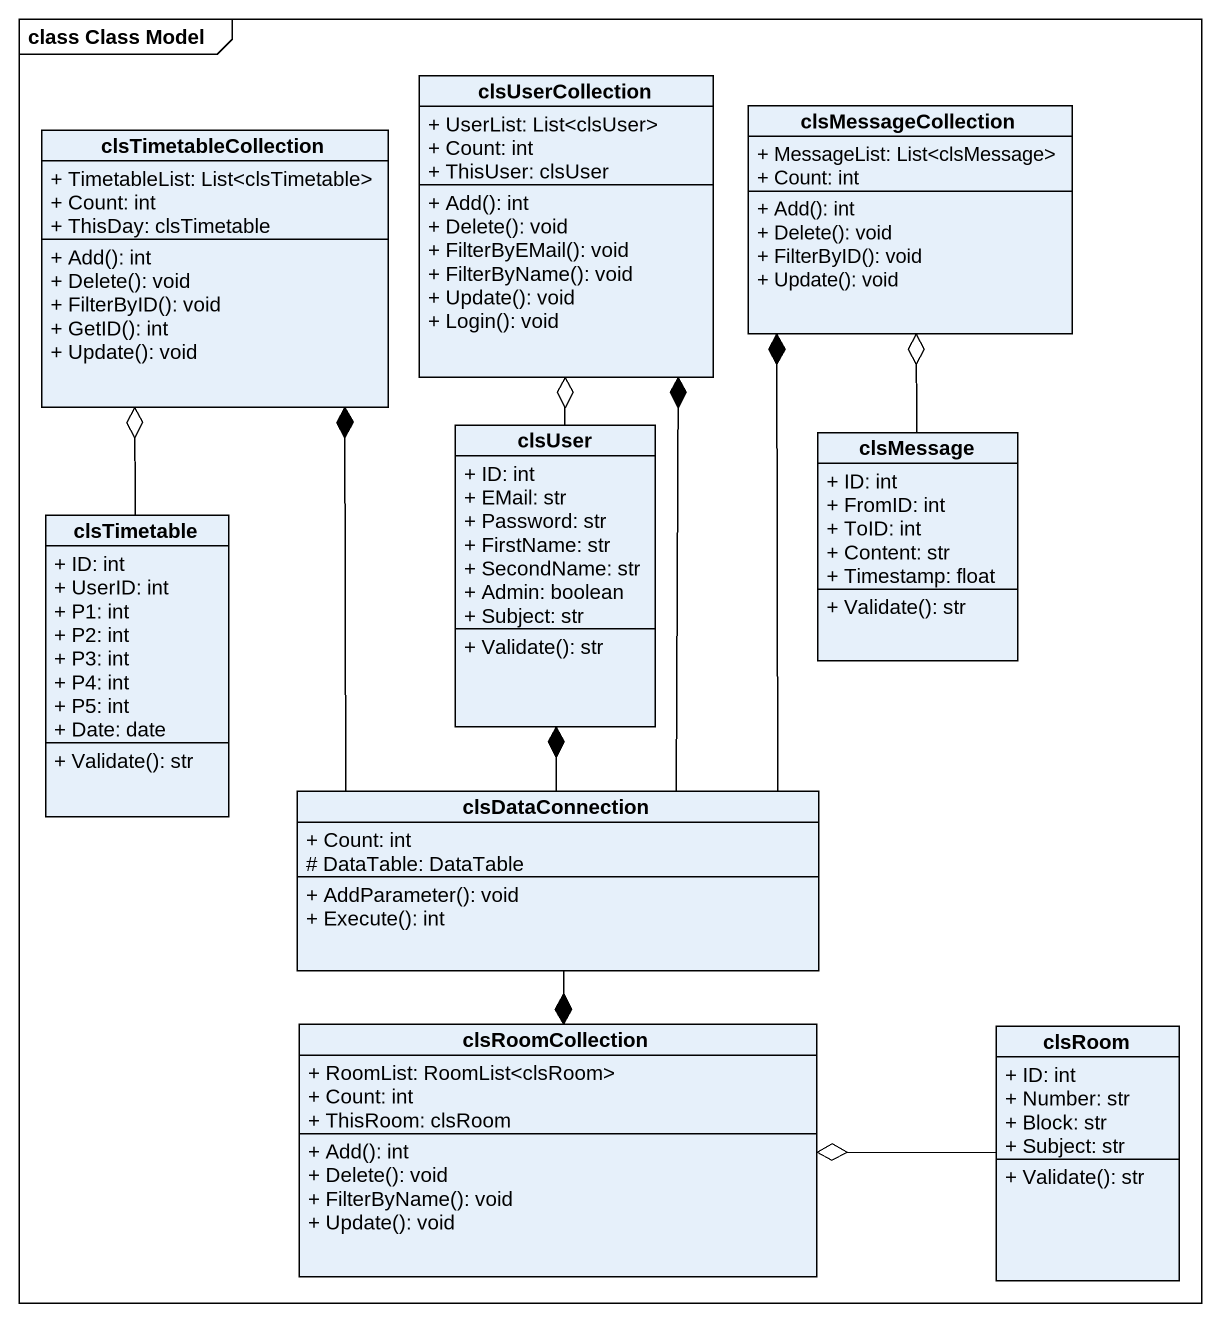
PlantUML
@startuml
mainframe class Class Model
hide circle
hide empty members
skinparam classAttributeIconSize 0
class clsTimetableCollection {
  + TimetableList: List<clsTimetable>
  + Count: int
  + ThisDay: clsTimetable
  + Add(): int
  + Delete(): void
  + FilterByID(): void
  + GetID(): int
  + Update(): void
}
class clsUserCollection {
  + UserList: List<clsUser>
  + Count: int
  + ThisUser: clsUser
  + Add(): int
  + Delete(): void
  + FilterByEMail(): void
  + FilterByName(): void
  + Update(): void
  + Login(): void
}
class clsMessageCollection {
  + MessageList: List<clsMessage>
  + Count: int
  + Add(): int
  + Delete(): void
  + FilterByID(): void
  + Update(): void
}
class clsUser {
  + ID: int
  + EMail: str
  + Password: str
  + FirstName: str
  + SecondName: str
  + Admin: boolean
  + Subject: str
  + Validate(): str
}
class clsMessage {
  + ID: int
  + FromID: int
  + ToID: int
  + Content: str
  + Timestamp: float
  + Validate(): str
}
class clsTimetable {
  + ID: int
  + UserID: int
  + P1: int
  + P2: int
  + P3: int
  + P4: int
  + P5: int
  + Date: date
  + Validate(): str
}
class clsDataConnection {
  + Count: int
  # DataTable: DataTable
  + AddParameter(): void
  + Execute(): int
}
class clsRoomCollection {
  + RoomList: RoomList<clsRoom>
  + Count: int
  + ThisRoom: clsRoom
  + Add(): int
  + Delete(): void
  + FilterByName(): void
  + Update(): void
}
class clsRoom {
  + ID: int
  + Number: str
  + Block: str
  + Subject: str
  + Validate(): str
}
clsUser -up-o clsUserCollection
clsMessage -up-o clsMessageCollection
clsTimetable -up-o clsTimetableCollection
clsDataConnection -up-* clsTimetableCollection
clsDataConnection -up-* clsUserCollection
clsDataConnection -up-* clsMessageCollection
clsDataConnection -up-* clsUser
clsDataConnection --* clsRoomCollection
clsRoom -left-o clsRoomCollection
@enduml
